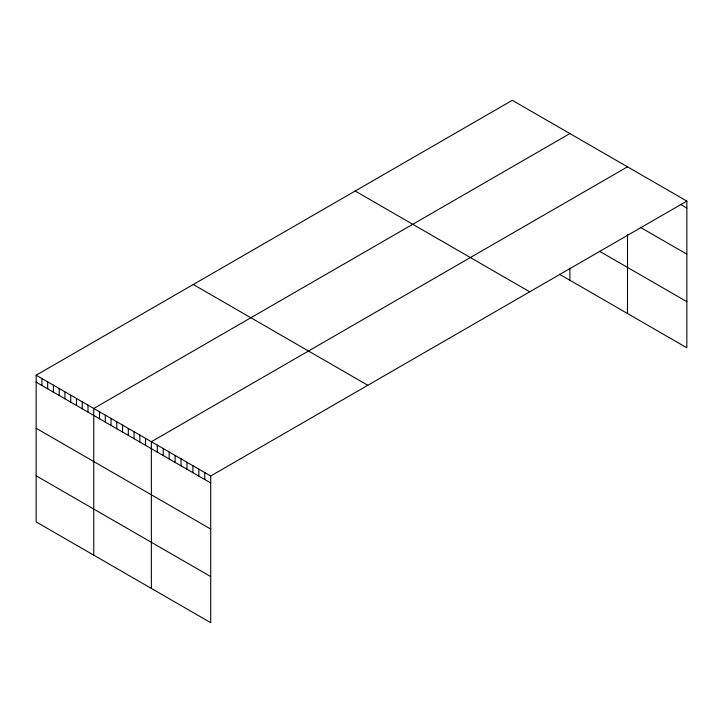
<?xml version="1.0" encoding="UTF-8"?>
<svg xmlns="http://www.w3.org/2000/svg" width="723" height="723" viewBox="0 0 723 723"><rect width="100%" height="100%" fill="white"/><g stroke="black" fill="none" stroke-linecap="round" stroke-linejoin="round"><path stroke-width="1.08" d="M686.85 201.093L210.709 475.987L210.709 622.684L36.15 521.907L36.15 375.21L512.291 100.316L686.85 201.093L686.85 347.79L559.34 274.171M569.896 133.574L93.755 408.468L93.755 555.165M627.501 166.832L151.36 441.726L151.36 588.423M680.912 204.627L686.85 208.052M640.216 227.239L686.85 254.162M599.656 251.333L686.85 301.672M355.165 191.026L529.724 291.812M193.276 284.491L367.835 385.278M36.15 375.21L210.709 475.987M36.15 382.169L210.709 482.946M36.15 428.278L210.709 529.064M36.15 475.797L210.709 576.574M627.501 234.442L627.501 313.52M569.896 268.188L569.896 280.262M204.772 472.562L204.772 479.521M198.834 469.137L198.834 476.095M192.905 465.711L192.905 472.67M186.968 462.286L186.968 469.245M181.03 458.861L181.03 465.82M175.102 455.436L175.102 462.386M169.164 452.002L169.164 458.96M163.226 448.576L163.226 455.535M157.289 445.151L157.289 452.11M145.594 438.4L145.594 445.359M139.837 435.074L139.837 442.033M134.08 431.748L134.08 438.707M128.314 428.423L128.314 435.382M122.558 425.097L122.558 432.056M116.792 421.771L116.792 428.73M111.035 418.445L111.035 425.404M105.278 415.119L105.278 422.078M99.512 411.794L99.512 418.753M87.998 405.142L87.998 412.101M82.232 401.816L82.232 408.775M76.475 398.49L76.475 405.449M70.709 395.165L70.709 402.124M64.953 391.839L64.953 398.798M59.196 388.513L59.196 395.472M53.43 385.187L53.43 392.146M47.673 381.861L47.673 388.82M41.907 378.536L41.907 385.495"/></g></svg>
